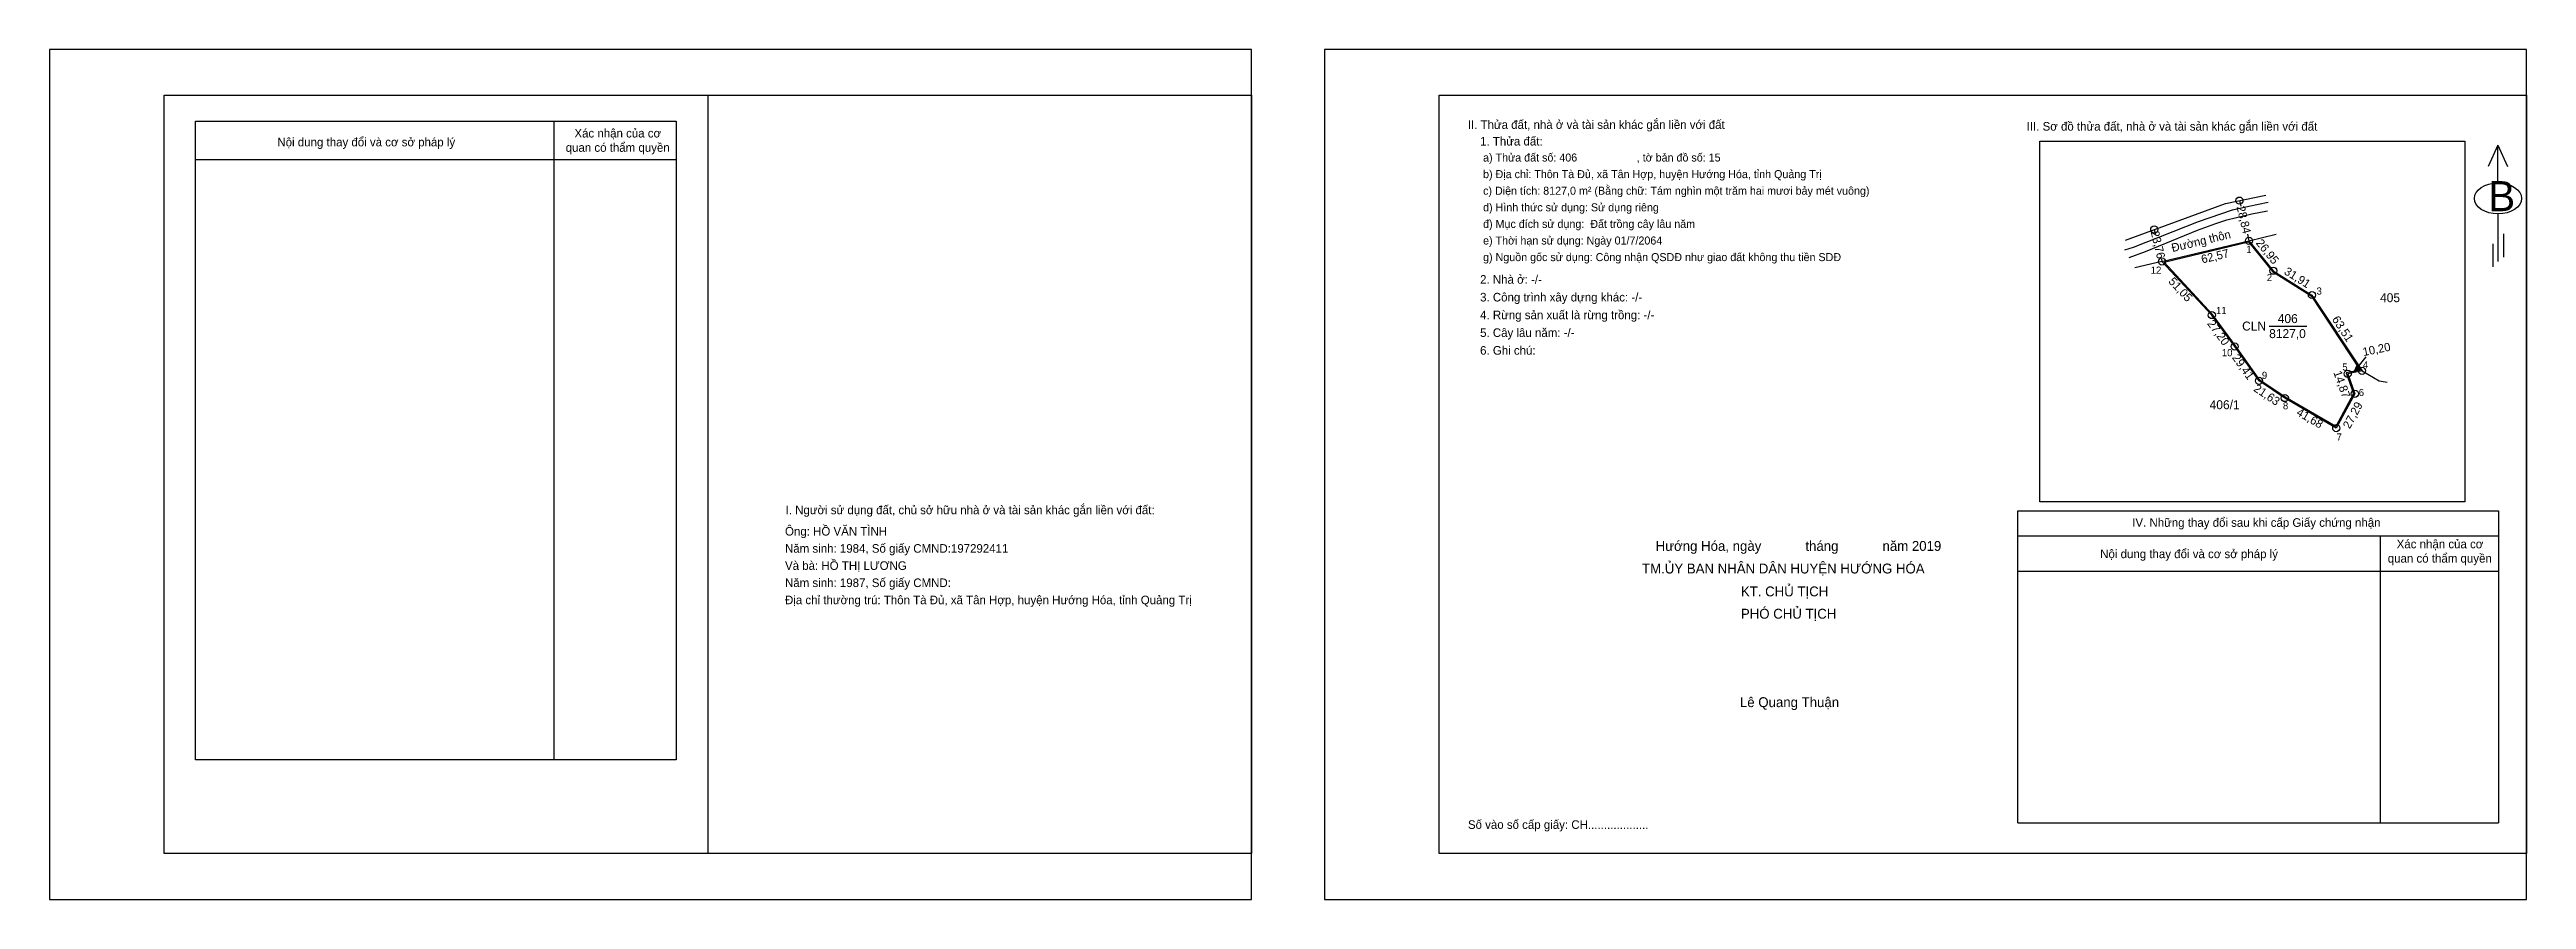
# Model space of a CAD drawing. Extents: x 552676 to 554407, y 1840034 to 1840628.
import ezdxf

# ---------------------------------------------------------------- set-up
doc = ezdxf.new("R2010")
doc.units = 0
for name, color, linetype in [('CanhThua', 7, 'Continuous'), ('ChieuDaiCanhThua', 7, 'Continuous'), ('Khung', 7, 'Continuous'), ('KhungInTrang1', 7, 'Continuous'), ('KhungInTrang2', 7, 'Continuous'), ('Level 2', 7, 'Continuous'), ('Level 22', 7, 'Continuous'), ('Level 23', 7, 'Continuous'), ('MocDinhThua', 7, 'Continuous'), ('NhanDiaChinhThua', 7, 'Continuous'), ('NhanTuCan', 7, 'Continuous'), ('ON', 7, 'Continuous'), ('RauThua', 7, 'Continuous'), ('SoHieuDinhThua', 7, 'Continuous'), ('Template', 7, 'Continuous'), ('ThongTin', 7, 'Continuous')]:
    doc.layers.add(name, color=color, linetype=linetype)

msp = doc.modelspace()

# ---------------------------------------------------------------- linework, layer by layer
at = {"layer": 'CanhThua'}
msp.add_lwpolyline([(554126.7, 1840494.4), (554196.5, 1840519.9), (554224.7, 1840525.9)], dxfattribs=at)
at = {"layer": 'Khung'}
for p, q in [((553646.9, 1840595.6), (554406.9, 1840595.6)), ((553646.9, 1840065.6), (553646.9, 1840595.6)), ((554066.7, 1840311.4), (554066.7, 1840563.6)), ((554066.7, 1840563.6), (554363.9, 1840563.6)), ((554363.9, 1840563.6), (554363.9, 1840311.4)), ((554363.9, 1840311.4), (554066.7, 1840311.4))]:
    msp.add_line(p, q, dxfattribs=at)
msp.add_lwpolyline([(553515.8, 1840065.6), (552755.8, 1840065.6), (552755.8, 1840595.6), (553515.8, 1840595.6)], close=True, dxfattribs=at)
for points in [[(553135.8, 1840595.6), (553135.8, 1840065.6)], [(554406.9, 1840595.6), (554406.9, 1840065.6), (553646.9, 1840065.6)]]:
    msp.add_lwpolyline(points, dxfattribs=at)
at = {"layer": 'KhungInTrang1'}
msp.add_lwpolyline([(552675.8, 1840627.6), (552675.8, 1840033.6), (553515.8, 1840033.6), (553515.8, 1840627.6)], close=True, dxfattribs=at)
at = {"layer": 'KhungInTrang2'}
msp.add_lwpolyline([(553566.9, 1840627.6), (553566.9, 1840033.6), (554406.9, 1840033.6), (554406.9, 1840627.6)], close=True, dxfattribs=at)
msp.add_lwpolyline([(553566.9, 1840627.6), (553566.9, 1840033.6), (554406.9, 1840033.6), (554406.9, 1840627.6)], close=True, dxfattribs=at)
at = {"layer": 'Level 22'}
for p, q in [((554206.3, 1840522), (554207.2, 1840518.2)), ((554146.8, 1840501.8), (554147.6, 1840498.6)), ((554211.9, 1840498.6), (554213, 1840493.9)), ((554151.8, 1840481.1), (554152.2, 1840479.4))]:
    msp.add_line(p, q, dxfattribs=at)
at = {"layer": 'Level 23'}
for points in [[(554126.3, 1840487.6), (554132.3, 1840489.4), (554177.7, 1840507.5), (554201.5, 1840515.6), (554212.9, 1840518.2), (554226.3, 1840520.9)], [(554129.3, 1840482.3), (554140.7, 1840486.5), (554177, 1840501.4), (554189.8, 1840506.1), (554197.6, 1840508.5), (554215.1, 1840512.7), (554225.9, 1840514.9)]]:
    msp.add_lwpolyline(points, dxfattribs=at)
at = {"layer": 'MocDinhThua'}
for centre in [(554206.3, 1840522), (554146.8, 1840501.8), (554213, 1840493.9), (554152.2, 1840479.4), (554230, 1840473), (554257, 1840456), (554187, 1840442), (554203, 1840420), (554282, 1840401), (554292, 1840403), (554220, 1840396), (554238, 1840384), (554287, 1840387), (554274, 1840363)]:
    msp.add_circle(centre, 2.5, dxfattribs=at)
at = {"layer": 'NhanDiaChinhThua'}
for p, q in [((554152.2, 1840479.4), (554213, 1840493.9)), ((554213, 1840493.9), (554230, 1840473)), ((554187, 1840442), (554152.2, 1840479.4)), ((554230, 1840473), (554257, 1840456)), ((554257, 1840456), (554292, 1840403)), ((554203, 1840420), (554187, 1840442)), ((554220, 1840396), (554203, 1840420)), ((554227.1, 1840434.3), (554253.4, 1840434.3)), ((554292, 1840403), (554282, 1840401)), ((554282, 1840401), (554287, 1840387)), ((554286.6, 1840402.4), (554294.9, 1840412.9)), ((554286.6, 1840402.4), (554288.6, 1840407)), ((554286.6, 1840402.4), (554290.6, 1840405.3)), ((554238, 1840384), (554220, 1840396)), ((554274, 1840363), (554238, 1840384)), ((554287, 1840387), (554274, 1840363))]:
    msp.add_line(p, q, dxfattribs=at)
at = {"layer": 'ON'}
for p, q in [((552777.8, 1840577.6), (553113.8, 1840577.6)), ((552777.8, 1840131.1), (552777.8, 1840577.6)), ((553113.8, 1840577.6), (553113.8, 1840131.1)), ((552777.8, 1840550.8), (553113.8, 1840550.8)), ((554051.5, 1840287.7), (554387.5, 1840287.7)), ((554304.6, 1840287.7), (554304.6, 1840087.1)), ((554051.5, 1840263), (554387.5, 1840263))]:
    msp.add_line(p, q, dxfattribs=at)
for points in [[(553028.3, 1840577.6), (553028.3, 1840131.1)], [(554051.5, 1840087.1), (554051.5, 1840305.1), (554387.5, 1840305.1), (554387.5, 1840087.1)], [(553113.8, 1840131.1), (552777.8, 1840131.1)]]:
    msp.add_lwpolyline(points, dxfattribs=at)
at = {"layer": 'RauThua'}
for p, q in [((554213, 1840493.9), (554232, 1840498.6)), ((554152.2, 1840479.4), (554133.2, 1840474.9)), ((554292, 1840403), (554304, 1840396)), ((554304, 1840396), (554309.6, 1840395.2))]:
    msp.add_line(p, q, dxfattribs=at)
at = {"layer": 'SoHieuDinhThua'}
msp.add_lwpolyline([(554290.7, 1840403.6), (554280.9, 1840401.6), (554286.1, 1840387.1), (554273.7, 1840364.1), (554238.4, 1840384.7), (554220.6, 1840396.6), (554203.6, 1840420.5), (554187.6, 1840442.5), (554153.7, 1840478.9), (554212.7, 1840493.1), (554229.5, 1840472.4), (554256.4, 1840455.4)], close=True, dxfattribs=at)
at = {"layer": 'Template'}
for p, q in [((554386.9, 1840560.8), (554380.1, 1840545.9)), ((554386.9, 1840534.4), (554386.9, 1840560.8)), ((554386.9, 1840560.8), (554393.6, 1840545.9)), ((554387, 1840512.6), (554387, 1840479.4)), ((554383.5, 1840491.8), (554383.5, 1840475.6)), ((554390.8, 1840498.7), (554390.8, 1840482.5)), ((554051.5, 1840087.1), (554387.5, 1840087.1))]:
    msp.add_line(p, q, dxfattribs=at)
msp.add_ellipse((554387, 1840523.5), major_axis=(16.5, 0), ratio=0.655849, dxfattribs=at)

# ---------------------------------------------------------------- texts
at = {"layer": 'ChieuDaiCanhThua'}
for s, rotation, p in [('28,84', 283.4943, (554204.3, 1840517.5)), ('23,76', 283.4943, (554144.3, 1840500)), ('Đường thôn', 13.4943, (554159.6, 1840486)), ('62,57', 13.4943, (554180.4, 1840478)), ('26,95', 308.9918, (554217.5, 1840492.2)), ('31,91', 327.8043, (554237, 1840471)), ('51,05', 312.9758, (554156.3, 1840465.1)), ('27,20', 306.0274, (554183.5, 1840436)), ('63,51', 303.4399, (554270.7, 1840439)), ('10,20', 11.3099, (554293.1, 1840413.3)), ('29,41', 305.3112, (554200.9, 1840412.2)), ('14,87', 289.6538, (554271.9, 1840401.9)), ('21,63', 326.3099, (554215.7, 1840389.3)), ('41,68', 329.7436, (554245.6, 1840372.4)), ('27,29', 61.5571, (554283.4, 1840362))]:
    msp.add_text(s, height=5.87, rotation=rotation, dxfattribs=at).set_placement(p)
at = {"layer": 'Level 2'}
for s, p in [('1', (554211.1, 1840485.4)), ('12', (554144.3, 1840470.9)), ('2', (554225.4, 1840465.7)), ('3', (554260.2, 1840456.3)), ('11', (554189.9, 1840442.7)), ('10', (554194, 1840413.2)), ('9', (554222, 1840397.4)), ('5', (554278.2, 1840403.2)), ('4', (554292.6, 1840404.7)), ('6', (554289.7, 1840385.4)), ('8', (554236.7, 1840376.1)), ('7', (554274.2, 1840354.3))]:
    msp.add_text(s, height=5, dxfattribs=at).set_placement(p)
at = {"layer": 'NhanDiaChinhThua'}
for s, p in [('CLN', (554208.2, 1840431.2)), ('406', (554233.1, 1840436.4)), ('8127,0', (554227.1, 1840425.9))]:
    msp.add_text(s, height=6.26, dxfattribs=at).set_placement(p)
at = {"layer": 'NhanTuCan'}
for s, p in [('405', (554304.6, 1840451)), ('406/1', (554185.5, 1840376.2))]:
    msp.add_text(s, height=6.26, dxfattribs=at).set_placement(p)
at = {"layer": 'ON'}
for s, height, p in [('Nội dung thay đổi và cơ sở pháp lý', 6, (552835, 1840559.9)), ('quan có thẩm quyền', 6, (553036.5, 1840556.1)), ('Xác nhận của cơ ', 6, (553042.6, 1840566.1)), ('I. Người sử dụng đất, chủ sở hữu nhà ở và tài sản khác gắn liền với đất:', 6, (553190.2, 1840302.8)), ('IV. Những thay đổi sau khi cấp Giấy chứng nhận', 6, (554131.4, 1840294)), ('Nội dung thay đổi và cơ sở pháp lý', 6, (554109, 1840272.1)), ('Xác nhận của cơ ', 6, (554316.2, 1840279)), ('quan có thẩm quyền', 6, (554310, 1840269)), ('Lê Quang Thuận', 6.907, (553857.2, 1840168))]:
    msp.add_text(s, height=height, dxfattribs=at).set_placement(p)
at = {"layer": 'Template'}
for s, height, p in [('II. Thửa đất, nhà ở và tài sản khác gắn liền với đất', 6, (553667, 1840572.1)), ('III. Sơ đồ thửa đất, nhà ở và tài sản khác gắn liền với đất', 6, (554057.6, 1840570.9)), ('B', 21, (554380.3, 1840514.6)), ('Hướng Hóa, ngày            tháng            năm 2019', 6.907, (553798.3, 1840277.2)), ('TM.ỦY BAN NHÂN DÂN HUYỆN HƯỚNG HÓA', 6.907, (553788.8, 1840261.4)), ('KT. CHỦ TỊCH', 6.907, (553857.9, 1840245.4)), ('PHÓ CHỦ TỊCH', 6.907, (553857.9, 1840229.8)), ('Số vào sổ cấp giấy: ', 6, (553667.1, 1840082.9)), ('Số vào sổ cấp giấy: CH...................', 6, (553667.1, 1840082.9))]:
    msp.add_text(s, height=height, dxfattribs=at).set_placement(p)
at = {"layer": 'ThongTin'}
for s, height, p in [('1. Thửa đất: ', 6, (553675.6, 1840560.5)), (' a) Thửa đất số: 406                    , tờ bản đồ số: 15', 5.6, (553675.6, 1840549.3)), (' b) Địa chỉ: Thôn Tà Đủ, xã Tân Hợp, huyện Hướng Hóa, tỉnh Quảng Trị', 5.6, (553675.6, 1840537.7)), (' c) Diện tích: 8127,0 m² (Bằng chữ: Tám nghìn một trăm hai mươi bảy mét vuông)', 5.6, (553675.6, 1840526.1)), (' d) Hình thức sử dụng: Sử dụng riêng', 5.6, (553675.6, 1840514.5)), (' đ) Mục đích sử dụng:  Đất trồng cây lâu năm', 5.6, (553675.6, 1840502.9)), (' e) Thời hạn sử dụng: Ngày 01/7/2064', 5.6, (553675.6, 1840491.3)), ('2. Nhà ở: -/-', 6, (553675.6, 1840463.9)), (' g) Nguồn gốc sử dụng: Công nhận QSDĐ như giao đất không thu tiền SDĐ', 5.6, (553675.6, 1840479.7)), ('3. Công trình xây dựng khác: -/-', 6, (553675.6, 1840451.5)), ('4. Rừng sản xuất là rừng trồng: -/-', 6, (553675.6, 1840439.1)), ('5. Cây lâu năm: -/-', 6, (553675.6, 1840426.7)), ('6. Ghi chú:', 6, (553675.6, 1840414.3)), ('Ông: HỒ VĂN TÌNH', 6, (553189.8, 1840287.9)), ('Năm sinh: 1984, Số giấy CMND:197292411', 6, (553189.8, 1840275.9)), ('Và bà: HỒ THỊ LƯƠNG', 6, (553189.8, 1840263.9)), ('Địa chỉ thường trú: Thôn Tà Đủ, xã Tân Hợp, huyện Hướng Hóa, tỉnh Quảng Trị', 6, (553189.8, 1840239.9)), ('Năm sinh: 1987, Số giấy CMND:', 6, (553189.8, 1840251.9))]:
    msp.add_text(s, height=height, dxfattribs=at).set_placement(p)

doc.saveas('drawing.dxf')
